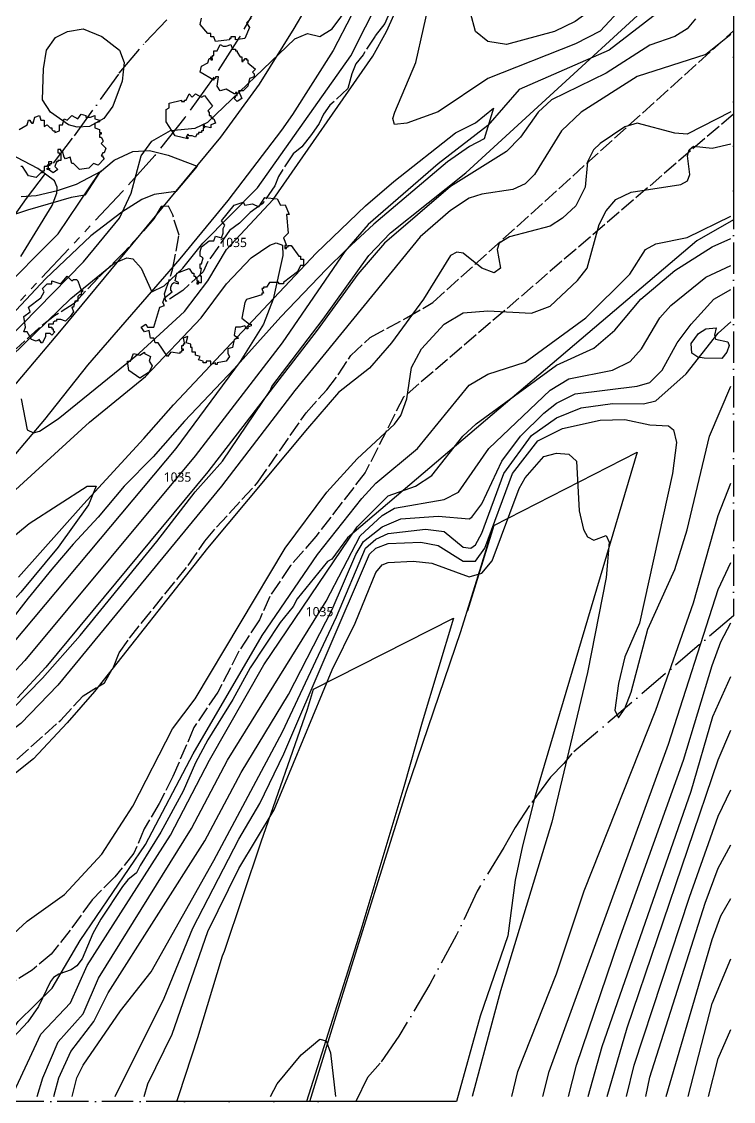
# Model space of a CAD drawing. Header units: metres. Extents: x -400 to 800, y -650 to 500.
# Drawn here: x 684.8 to 800, y -650 to -475.3 of the extents above; entities that cross this region are included whole.
import ezdxf
from ezdxf.enums import TextEntityAlignment as Align

# ---------------------------------------------------------------- set-up
doc = ezdxf.new("R2010")
doc.units = ezdxf.units.M
doc.header["$LTSCALE"] = 2
for name, pattern in [('DASHDOT', [3.556, 2.54, -0.508, 0, -0.508]), ('DASHED', [1.524, 1.27, -0.254]), ('PHANTOM', [6.35, 3.175, -0.635, 0.635, -0.635, 0.635, -0.635])]:
    doc.linetypes.add(name, pattern=pattern)
for name, color, linetype in [('SITE-FLOOD-LIMIT', 5, 'DASHED'), ('SITE-PATH', 84, 'CONTINUOUS'), ('SITE-PROPERTY', 7, 'PHANTOM'), ('SITE-ROAD-GRAVEL', 32, 'CONTINUOUS'), ('SITE-ROAD-PAVED', 7, 'CONTINUOUS'), ('SITE-SETBACK-WATER', 1, 'DASHDOT'), ('SITE-TREE-CANOPY', 94, 'CONTINUOUS'), ('SITE-WATER-EDGE', 5, 'CONTINUOUS'), ('TEXT-CONTOUR', 8, 'CONTINUOUS'), ('TOPO-CONTOUR-MAJOR', 8, 'CONTINUOUS'), ('TOPO-CONTOUR-MINOR', 9, 'CONTINUOUS')]:
    doc.layers.add(name, color=color, linetype=linetype)
doc.styles.add('OpenSans', font='OpenSans-Regular.ttf')

msp = doc.modelspace()

# ---------------------------------------------------------------- linework, layer by layer
at = {"layer": 'SITE-FLOOD-LIMIT'}
for points in [[(744.45, -473.61), (743.58, -475.6), (742, -477.64), (740.06, -480.69), (738.89, -482.12), (738.23, -483.75), (737.62, -486.15), (734.71, -488.8), (733.65, -490.27), (732.98, -491.8), (731.71, -493.59), (730.13, -495.57), (728.76, -496.69), (726.36, -500.36), (725.8, -501.89), (723.76, -504.79), (721.78, -506.17), (720.05, -507.9), (718.47, -509.12), (714.95, -514.12), (714.19, -515.8), (710.88, -518.81), (708.13, -520.59), (707.93, -519.36), (709.25, -515.44), (710.28, -509.83), (709.26, -506.57), (708.6, -505.14), (707.38, -505.24), (706.21, -507.23), (701.37, -512.68), (697.25, -516.71), (693.33, -520.89), (690.12, -522.92), (687.57, -524.91), (683.91, -528.22)], [(684.02, -594.68), (691.14, -588.31), (694.79, -584.39), (698.23, -582.27), (699.66, -579.72), (700.57, -577.45), (702.25, -575.05), (711.76, -563.29), (714.46, -559.38), (716.33, -557.12), (723.06, -549.81), (730.83, -538.58), (734.21, -534.86), (736.03, -532.45), (738.06, -529.32), (741.22, -526.39), (747.1, -523.23), (751.37, -520.74), (800, -476.81), (800, -490.27), (746.59, -536.09), (740.42, -548.25), (732.4, -558.61), (728.34, -563.31), (724.96, -568.3), (723.29, -572.08), (719.98, -577.15), (716.55, -583.81), (712.69, -589.52), (709.29, -597.43), (707.09, -601.83), (704.62, -605.92), (702.98, -609.86), (699.89, -613.66), (696.22, -617.4), (692.68, -622.32), (689.59, -626.16), (686.52, -628.79), (683.1, -630.9)]]:
    msp.add_lwpolyline(points, dxfattribs=at)
at = {"layer": 'SITE-PATH'}
for points in [[(684.31, -565.21), (694.8, -553.35), (704.57, -542.77), (709.36, -537.33), (732.47, -512.78), (740.45, -505.11), (745.07, -501.18), (755.01, -493.31), (758.26, -491.66), (761.19, -489.33), (759.64, -494.28), (757.31, -495.53), (753.74, -497.99), (741.79, -508.05), (737.38, -512.15), (734.12, -515.42), (726.74, -523.08), (719.19, -531.47), (711.17, -539.92), (706.08, -545.71), (701.39, -550.44), (697.17, -555.47), (693.14, -559.82), (689.7, -563.87), (685.84, -568.58), (682.7, -572.7)], [(684.71, -503.62), (687.14, -503.43), (690.6, -502.63), (693.69, -501.62), (697.7, -499.49), (697.41, -499.74), (695.02, -503.4), (692.85, -503.77), (685.75, -505.81), (680.6, -507.55)]]:
    msp.add_lwpolyline(points, dxfattribs=at)
at = {"layer": 'SITE-PROPERTY'}
msp.add_lwpolyline([(800, -23.13), (800, -257.7), (764.39, -360.02), (733.33, -449.51), (730.57, -456.85), (727.43, -464.03), (723.91, -471.03), (720.04, -477.85), (715.81, -484.46), (711.23, -490.83), (706.34, -496.95), (701.12, -502.81), (639.08, -569.01), (644.82, -586.74), (603.76, -633.86), (590.29, -650), (355.33, -650)], dxfattribs=at)
at = {"layer": 'SITE-ROAD-GRAVEL'}
msp.add_lwpolyline([(680.67, -519.68), (690.71, -509.62), (697.41, -499.74), (699.78, -497.71), (702.79, -496.3), (705.5, -496.17), (708.54, -496.91), (713.22, -498.69), (709.79, -502.77), (706.24, -503.27), (704.27, -504.06), (701.04, -506.16), (695.99, -509.94), (688.69, -516.92), (678.33, -527.93)], dxfattribs=at)
at = {"layer": 'SITE-ROAD-PAVED'}
for points in [[(679.8, -538.64), (690.99, -525.52), (717.06, -494.02), (723.31, -485.43), (728.93, -476.44), (730.68, -473.39)], [(738.22, -474.25), (735.2, -479.99), (728.65, -490.33), (726.86, -492.88), (718.18, -504.22), (710.41, -513.69), (695.48, -530.86), (688.5, -539.7), (672.61, -558.47)]]:
    msp.add_lwpolyline(points, dxfattribs=at)
for points in [[(736.6, -633.33), (747.07, -599.81), (755.88, -573.98), (761.25, -556.85), (784.4, -544.94), (767.92, -600.55), (765.87, -608.67), (764.68, -614.19), (763.51, -623.22), (759.01, -636.19), (755.21, -650), (731.44, -650)], [(761.17, -556.9), (761.25, -556.85), (756.94, -570.65)], [(710.3, -648.89), (713.32, -639.64), (717.3, -626.43), (717.66, -625.72), (723.57, -608), (731.06, -586.55), (732.03, -583.31), (754.72, -571.82), (749.61, -588.62), (746.64, -599.1), (739.71, -622.28), (730.9, -650), (709.93, -650)]]:
    msp.add_lwpolyline(points, close=True, dxfattribs=at)
at = {"layer": 'SITE-SETBACK-WATER'}
for points in [[(800, -410.05), (800, -571.42), (773.84, -593.73), (772.53, -595.35), (770.39, -597.56), (767.02, -602.11), (764.66, -605.66), (762.87, -608.93), (758.51, -616.01), (755.14, -623.18), (750.89, -631.01), (745.88, -639.42), (742.81, -643.81), (740.77, -646.15), (738.91, -650), (572.69, -650)], [(666.95, -471.91), (671.47, -478.66), (675.03, -484.93), (677.08, -489.53), (678.41, -493.41), (679.87, -499.1), (680.56, -503.88), (680.8, -508.7), (680.73, -511.28), (683.03, -507.59), (685.59, -503.91), (693.36, -493.77), (700.62, -483.67), (704.78, -478.69), (708.29, -475)]]:
    msp.add_lwpolyline(points, dxfattribs=at)
at = {"layer": 'SITE-TREE-CANOPY'}
for points in [[(721.93, -474.76), (721.18, -475.51), (721.68, -476.26), (720.93, -478.01), (719.43, -478.25), (719.43, -477.75), (718.68, -477.75), (718.68, -478.01), (718.43, -478.01), (718.43, -478.25), (716.18, -478.51), (715.93, -477.75), (715.43, -477.75), (715.43, -477.25), (714.93, -477.25), (713.68, -475.76), (713.93, -474.76)], [(684.43, -492.76), (685.68, -492), (685.93, -491.26), (686.18, -491.26), (686.18, -491.51), (686.43, -491.51), (686.43, -491.76), (686.68, -491.76), (686.93, -490.76), (687.68, -490.51), (687.93, -491.26), (688.43, -491.26), (688.43, -492.26), (688.93, -492), (689.43, -492.5), (689.68, -492.5), (689.68, -492.76), (689.93, -493), (690.18, -493), (690.18, -493.26), (690.93, -493), (690.93, -492), (691.43, -492), (691.68, -491.01), (692.18, -491.26), (692.93, -490.51), (693.93, -491.01), (694.43, -490.26), (695.18, -490.51), (695.18, -490.76), (695.93, -490.76), (696.68, -490.51), (696.68, -491.01), (697.43, -491.26), (697.43, -491.51), (696.68, -491.76), (696.68, -492.5), (697.43, -492.76), (697.43, -493.26), (697.68, -493.26), (697.68, -493.5), (697.43, -493.5), (697.43, -494), (697.68, -494), (697.93, -494.5), (697.93, -494.76), (697.68, -495.01), (698.43, -495.76), (698.18, -496.51), (697.93, -496.51), (697.68, -497.01), (697.93, -497.01), (697.93, -497.25), (698.18, -497.51), (697.18, -498.51), (696.43, -498.25), (695.68, -499.01), (694.18, -499.25), (693.18, -498.25), (692.93, -498.25), (692.68, -497.25), (691.93, -497.51), (691.68, -497.25), (691.43, -496.26), (691.18, -496.26), (691.18, -496.01), (690.68, -496.01), (690.68, -496.51), (690.93, -496.51), (690.93, -496.75), (691.18, -496.75), (691.18, -497.75), (690.68, -497.75), (690.68, -498.01), (690.43, -498.01), (690.18, -498.75), (690.68, -499.25), (689.93, -499.76), (689.18, -499.25), (688.93, -499.25), (688.93, -499.01), (689.18, -499.01), (689.18, -498.51), (688.93, -498.51), (688.93, -498.75), (688.43, -498.75), (688.43, -499.51), (688.18, -499.51), (688.18, -499.76), (687.93, -499.76), (687.18, -500.51), (685.93, -500.26), (684.93, -498.75), (684.68, -498.75)]]:
    msp.add_lwpolyline(points, dxfattribs=at)
for points in [[(715.43, -481.01), (715.68, -481.01), (715.68, -480.76), (715.93, -480.76), (715.93, -480.01), (716.43, -480.01), (716.93, -479.01), (717.43, -479.25), (717.93, -479.25), (718.68, -479.01), (718.93, -479.75), (719.43, -479.75), (719.43, -480.01), (719.68, -480.01), (719.68, -480.26), (720.18, -481.01), (720.43, -481.01), (720.43, -481.76), (720.68, -481.76), (720.68, -481.51), (720.93, -481.51), (720.93, -481.26), (721.18, -481.26), (721.18, -481.51), (721.43, -481.51), (721.43, -482), (722.68, -483), (722.18, -483.5), (722.43, -483.76), (722.43, -484.26), (721.68, -484.5), (721.43, -485.76), (720.68, -486.51), (719.93, -486.51), (720.43, -487.75), (719.68, -488.25), (719.18, -487.75), (719.43, -487.51), (719.43, -487.25), (719.68, -487.25), (719.68, -486.75), (719.43, -486.75), (719.43, -487.01), (719.18, -487.01), (717.93, -486.26), (716.93, -486.51), (716.43, -485.76), (716.68, -484.26), (716.18, -484.26), (716.18, -484.5), (715.93, -484.5), (715.93, -484.76), (713.68, -483.5), (713.93, -482.5), (714.93, -482), (715.18, -481.26), (715.43, -481.26)], [(715.43, -481.51), (715.68, -481.51), (715.68, -481.26), (715.43, -481.26)], [(714.43, -492.5), (714.18, -492.5), (714.18, -493), (713.93, -493), (713.93, -493.26), (713.43, -493.26), (713.43, -493.5), (713.18, -493.5), (712.93, -494), (712.43, -493.76), (711.93, -493.76), (711.68, -493.5), (711.43, -494), (711.68, -494), (711.68, -494.26), (709.68, -493.76), (708.18, -491.5), (708.18, -489.51), (708.68, -489.25), (708.68, -488.51), (710.68, -488.01), (710.68, -488.25), (711.18, -488.25), (711.18, -488.01), (711.43, -488.01), (711.93, -487.01), (712.43, -487.51), (712.93, -487.01), (713.93, -487.51), (714.43, -487.25), (715.68, -489.01), (714.93, -489.76), (715.18, -490.01), (715.18, -490.51), (715.43, -490.51), (715.43, -490.76), (715.68, -490.76), (715.68, -491.01), (715.93, -491.01), (716.18, -491.76), (715.43, -492), (715.43, -492.5), (714.43, -492.26)], [(714.43, -492), (714.18, -492), (714.18, -492.26), (714.43, -492.26)], [(689.43, -498.51), (689.43, -498.25), (689.68, -498.25), (689.68, -498.01), (689.18, -498.01), (689.18, -498.51)], [(713.68, -517.51), (713.93, -517.51), (713.93, -516.51), (713.68, -516.51), (713.93, -515.26), (713.68, -515.26), (713.68, -514.51), (713.93, -514.51), (714.18, -513.5), (713.68, -513.26), (713.68, -512.5), (713.93, -511.76), (715.18, -510.76), (715.93, -510.76), (716.18, -510.01), (717.18, -510.26), (717.43, -509.51), (717.43, -508.75), (717.68, -508.25), (717.18, -507.51), (719.18, -505.01), (720.68, -504.51), (720.93, -505.01), (722.18, -504.76), (723.18, -505.26), (724.18, -503.76), (726.18, -504), (726.68, -505.01), (727.47, -504.95), (728.1, -506.51), (727.68, -506.51), (727.93, -509.51), (727.18, -510.26), (727.68, -511.5), (727.43, -511.5), (727.43, -512), (727.68, -512), (727.68, -511.76), (727.93, -511.76), (727.93, -511.5), (728.43, -511.5), (729.68, -513.26), (729.93, -513.26), (729.93, -513.76), (730.43, -513.76), (730.43, -514.76), (729.93, -514.76), (729.43, -515.76), (727.18, -517.51), (727.18, -517.75), (726.43, -517.75), (726.43, -517.51), (724.93, -517.51), (724.43, -518.25), (723.93, -518.25), (723.93, -518.51), (723.68, -518.51), (723.93, -519.26), (723.68, -519.26), (723.68, -519.51), (721.18, -520.26), (720.93, -520.76), (720.43, -523.26), (721.68, -524.26), (721.93, -524.26), (721.93, -524.51), (721.43, -524.76), (721.43, -525.01), (721.18, -525.01), (720.93, -524.51), (720.18, -524.76), (719.43, -524.76), (719.18, -526.01), (719.93, -526.51), (719.18, -526.75), (718.93, -528.01), (718.18, -528.25), (718.18, -529.01), (718.43, -529.51), (717.93, -530.26), (716.43, -530.51), (716.43, -530.76), (716.18, -530.76), (716.18, -530.51), (715.43, -530.76), (715.43, -530.26), (714.68, -530.26), (714.68, -530.51), (714.18, -530.51), (714.18, -530.26), (713.43, -530.01), (713.68, -529.51), (712.93, -529.26), (712.93, -528.76), (712.43, -528.76), (712.43, -528.01), (712.18, -528.01), (712.18, -527.51), (711.43, -527.25), (711.68, -526.25), (710.93, -526.51), (711.18, -527.51), (710.93, -527.51), (710.93, -527.75), (710.68, -527.75), (710.68, -528.25), (710.93, -528.25), (710.93, -528.51), (710.68, -528.51), (710.68, -528.76), (710.43, -528.76), (710.43, -529.01), (708.93, -528.76), (708.43, -529.51), (706.93, -527.25), (706.43, -527.25), (706.18, -526.51), (705.68, -526.51), (705.43, -525.26), (704.68, -525.51), (704.18, -524.76), (704.93, -524.26), (705.18, -524.76), (706.18, -524.76), (707.18, -521.5), (707.93, -521.26), (707.68, -520.76), (707.93, -520.01), (709.18, -519.01), (708.93, -518.75), (708.93, -518.25), (709.18, -517.75), (709.43, -517.51), (710.18, -517.75), (710.18, -517.51), (709.68, -517.25), (709.93, -516.01), (711.93, -515.26), (712.43, -516.01), (712.68, -516.01), (712.68, -516.51), (712.93, -516.51), (712.93, -516.75), (713.18, -516.75), (713.18, -517.25), (713.43, -517.25), (713.43, -517.51)], [(692.93, -517.25), (693.18, -517.01), (693.68, -517.01), (693.93, -517.25), (694.43, -518.75), (694.68, -518.75), (694.68, -519.01), (694.43, -519.01), (694.43, -519.51), (694.18, -519.51), (693.93, -519.76), (693.93, -520.51), (693.43, -520.51), (693.18, -521.5), (692.93, -521.5), (693.18, -522.26), (692.68, -523), (691.93, -523.76), (691.18, -523.5), (690.43, -523.5), (690.43, -523.76), (690.18, -523.76), (689.93, -524), (689.93, -524.26), (689.18, -524.26), (689.18, -524.76), (689.68, -524.76), (689.68, -525.01), (689.93, -525.01), (689.93, -525.26), (690.18, -525.51), (689.68, -526.01), (689.43, -525.76), (688.68, -525.76), (688.68, -526.25), (688.18, -527.25), (687.93, -527.25), (687.93, -527.01), (687.68, -527.01), (687.68, -526.75), (687.18, -527.01), (686.43, -526.75), (685.68, -525.51), (685.18, -525.51), (685.43, -524.76), (685.18, -523), (686.18, -522.26), (685.93, -521.5), (687.93, -520.01), (688.43, -519.01), (688.18, -518.51), (688.93, -517.75), (689.68, -517.75), (689.68, -517.25), (691.18, -517.75), (692.18, -516.51)], [(713.18, -517.51), (713.18, -517.75), (713.43, -517.75), (713.43, -517.51)], [(796.94, -526.03), (797.1, -526.7), (799.09, -527.13), (799.31, -527.69), (798.92, -528.79), (798.15, -529.83), (795.27, -529.78), (794.23, -529.61), (793.29, -528.94), (793.18, -527.4), (794.34, -525.75), (795.56, -525.03), (797.22, -524.86)], [(705.68, -529.51), (705.43, -530.26), (705.93, -531), (705.43, -532), (703.93, -533), (702.18, -531.76), (701.93, -530.26), (702.43, -530.26), (702.93, -529.01), (703.93, -529.26), (704.68, -528.76), (704.68, -529.01)]]:
    msp.add_lwpolyline(points, close=True, dxfattribs=at)
at = {"layer": 'SITE-WATER-EDGE'}
msp.add_lwpolyline([(683.49, -586.3), (688.17, -581.51), (694.26, -574.61), (706.68, -559.42), (712.89, -551.36), (717.3, -546.4), (725.09, -534.94), (725.28, -534.32), (733.62, -523.43), (741, -513.16), (744.51, -509.47), (756.69, -499.76), (800, -460), (800, -507.37), (794.07, -510.77), (737.55, -558.83), (735.03, -562.27), (734.3, -562.66), (729.42, -568.69), (728.74, -569.91), (726.65, -572.52), (721.78, -579.85), (718.98, -584.99), (714.92, -591.49), (712.93, -595.22), (710.94, -599.81), (707.33, -606.45), (703.97, -611.83), (703.42, -613.01), (702, -614.17), (701.12, -615.22), (697.6, -620.5), (696.35, -622.81), (694.58, -626.91), (693.74, -628.09), (692.82, -628.71), (690.81, -629.39), (689.98, -629.94), (689.47, -630.6), (687.54, -634.63), (685.79, -637.14), (683.49, -639.6)], dxfattribs=at)
at = {"layer": 'TOPO-CONTOUR-MAJOR'}
for points in [[(799.57, -451.14), (797.55, -453.85), (793.92, -460.76), (790.83, -469.83), (789.07, -472.85), (779.89, -479.91), (765.31, -486.31), (760.27, -492.11), (752.21, -498.29), (740.91, -508.12), (737.09, -512.49), (726.95, -527.26), (712.91, -545.53), (685.34, -578.65), (681.67, -582.6), (677.64, -586.08), (672.61, -589.67), (668.58, -591.89), (663.54, -595.79), (659.49, -601.83), (643.62, -618.96), (632.48, -633.06), (621.23, -646.16), (619.42, -649.18)], [(684.73, -536.33), (685.7, -541.37), (686.71, -541.85), (687.72, -541.55), (690.74, -539.59), (703.84, -528.97), (711.15, -522.22), (714.93, -517.23), (717.99, -512.15), (725.53, -504.09), (741.65, -480.91), (743.84, -476.88), (749.28, -464.79)], [(687.32, -649.18), (688.22, -646.16), (690.74, -640.35), (694.77, -635.85), (697.26, -630.04), (712.31, -605.86), (718.1, -594.77), (734.07, -569.08), (739.61, -558.5), (743.14, -555.21), (745.15, -554), (753.21, -552.6), (755.52, -551.45), (760.4, -544.39), (770.34, -534.92), (773.37, -533.1), (780.42, -531.7), (783.3, -530.29), (785.13, -528.27), (788.09, -523.23), (789.85, -521.22), (795.53, -516.63), (799.57, -514.75)], [(769.18, -649.18), (770.19, -645.15), (789.49, -592.21), (797.55, -567.2), (799.57, -562.83)], [(785.8, -649.18), (786.47, -646.08), (795.41, -617.95), (797.55, -612.29), (799.57, -608.48)], [(725.06, -649.18), (726.15, -647.17), (730.04, -642.48), (733.06, -639.95), (734.07, -640.22), (734.79, -642.13), (735.63, -649.18)]]:
    msp.add_lwpolyline(points, dxfattribs=at)
at = {"layer": 'TOPO-CONTOUR-MINOR'}
for points in [[(799.57, -445.07), (796.54, -445.43), (795.62, -446.65), (793.52, -451.86), (791.8, -457.74), (785.86, -468.82), (778.41, -476.83), (774.44, -478.9), (760.27, -484.52), (752.21, -489.9), (747.17, -491.76), (745.15, -491.94), (744.86, -490.99), (745.18, -489.98), (748.61, -481.92), (751.09, -470.84), (754.89, -460.76), (757.7, -451.69), (768.69, -424.49), (796.54, -345.11), (799.57, -339.07)], [(799.57, -442.88), (796.54, -442.89), (795.17, -443.63), (792.18, -450.68), (790.48, -456.73), (789.49, -458.9), (784.45, -466.22), (779.75, -469.83), (776.33, -473.86), (774.37, -475.29), (771.04, -476.88), (763.29, -479.03), (760.27, -478.54), (758.28, -476.88), (757.47, -473.86), (757.99, -468.82), (764.46, -444.64), (771.63, -425.49), (795.53, -357.84), (797.55, -352.68), (799.57, -349.39)], [(681.25, -531.29), (692.76, -520.12), (699.81, -514.37), (701.83, -513.53), (702.83, -513.7), (704.18, -515.17), (705.86, -519.01), (707.87, -518.07), (710.9, -515.2), (714.13, -511.14), (722.99, -502.22), (738.1, -480.86), (745.17, -466.81)], [(679.99, -529.28), (694.81, -514.16), (700.64, -507.11), (702.55, -503.08), (704.17, -497.03), (705.86, -494.65), (708.88, -492.94), (712.91, -492.54), (714.93, -491.57), (729.03, -478.1), (731.05, -477.22), (733.06, -477.69), (735.08, -476.46), (739.11, -470.95)], [(793.87, -474.87), (792.51, -476.47), (790.5, -477.7), (786.47, -479.14), (779.41, -483.62), (770.58, -487.97), (768.4, -489.98), (765.55, -494.01), (763.29, -496.31), (754.22, -501.96), (743.55, -511.14), (739.22, -516.18), (732.66, -525.25), (714.93, -548.12), (688.73, -579.75), (684.13, -584.7)], [(799.57, -477.41), (795.53, -480.63), (784.45, -484.16), (775.38, -489.98), (772.18, -493), (767.81, -500.06), (766.31, -501.54), (764.3, -502.49), (759.26, -503.21), (757.25, -503.85), (754.22, -505.85), (749.3, -510.13), (729.03, -534.96), (717.13, -550.44), (690.67, -582.68), (684.7, -588.87), (672.61, -598.06), (664.54, -605.79), (630.29, -645.81), (628.04, -649.18)], [(799.57, -489.9), (792.51, -493.53), (790.5, -493.36), (784.45, -491.75), (782.44, -492.35), (778.41, -495), (777.34, -496.03), (776.39, -498), (776, -502.07), (774.48, -505.1), (772.36, -507.11), (770.34, -508.39), (763.74, -510.13), (762.07, -511.14), (761.75, -512.15), (762.28, -515.17), (761.28, -515.94), (759.26, -515.2), (756.24, -512.74), (755.23, -512.59), (754.22, -513.12), (749.82, -520.21), (744.68, -527.26), (741.12, -531.38), (736.09, -535.3), (731.05, -541.13), (714.89, -560.51), (696.59, -583.69), (692.18, -588.73), (686.71, -594.55), (677.63, -601.83)], [(677.64, -628.27), (685.7, -620.82), (691.75, -616.54), (697.8, -610), (702.83, -602.25), (709.2, -589.74), (712.91, -584.89), (727.46, -560.51), (734.19, -551.45), (739.11, -546.02), (745.15, -540.43), (746.16, -539.01), (747.15, -536.33), (747.93, -531.29), (749.54, -528.27), (753.21, -524.23), (756.24, -522.4), (760.27, -522.07), (767.32, -522.47), (770.34, -521.36), (774.78, -517.19), (776.34, -515.17), (778.29, -508.12), (779.41, -505.94), (780.96, -504.09), (783.44, -502.91), (791.5, -501.65), (792.59, -501.07), (792.93, -500.06), (792.58, -497.03), (792.86, -496.03), (793.52, -495.47), (796.54, -495.76), (799.57, -495.09)], [(684.7, -513.32), (689.74, -505.04), (690.49, -503.08), (690.57, -502.07), (690.12, -501.07), (687.43, -499.05), (680.67, -495.54)], [(676.14, -649.18), (684.23, -637.09), (689.74, -631.68), (694.29, -623.99), (704.85, -608.44), (712.56, -593.77), (723.74, -574.62), (732.68, -561.52), (739.84, -552.45), (742.13, -549.99), (748.88, -544.39), (757.25, -534.1), (760.27, -532.35), (766.31, -530.42), (776.1, -523.23), (783.22, -516.18), (785.79, -512.15), (787.47, -511.23), (792.51, -510.22), (799.57, -506.76)], [(670.59, -563.06), (695.78, -540.09), (704.85, -532.74), (713.87, -523.23), (717.95, -517.75), (721.98, -513.51), (725, -511.47), (726.01, -511.11), (727.02, -511.45), (727.09, -513.16), (725.5, -520.21), (723.96, -524.24), (720.2, -530.29), (709.77, -544.39), (679.66, -580.21)], [(683.22, -649.18), (687.9, -639.11), (692.7, -634.07), (695.4, -628.02), (708.88, -606.9), (715.19, -594.77), (723.99, -579.38), (739.11, -557.06), (744.15, -552.01), (748.53, -550.44), (751.2, -548.75), (756.2, -542.38), (758.35, -540.36), (771.35, -530.9), (777.4, -528.12), (780.81, -525.25), (785.02, -520.21), (790.5, -515.59), (796.54, -511.75), (799.57, -510.42)], [(690.04, -649.18), (690.84, -646.16), (692.76, -641.91), (696.47, -637.09), (698.8, -632.44), (714.44, -607.87), (720.36, -596.79), (728.02, -584.17), (735.08, -570.42), (738.87, -561.52), (740.12, -559.43), (743.14, -557.02), (746.16, -555.77), (752.21, -555.33), (757.25, -555.77), (757.69, -555.48), (759.26, -553.31), (762.5, -546.41), (765.56, -542.38), (769.34, -538.65), (771.35, -537.03), (774.37, -535.5), (784.45, -534.3), (786.47, -533.69), (788.48, -531.67), (790.91, -527.26), (793.15, -524.24), (796.85, -520.21), (799.57, -518.64)], [(692.97, -649.18), (693.75, -646.16), (694.77, -644.12), (700.82, -635.35), (705.79, -629.03), (715.93, -611.01), (727.02, -590.23), (735.74, -571.6), (740.48, -560.51), (742.13, -559.02), (744.15, -558.11), (750.19, -557.4), (753.21, -557.8), (756.24, -560.33), (757.51, -560.51), (758.25, -559.95), (759.26, -558.05), (762.87, -548.42), (767.32, -542.29), (771.35, -539.42), (775.38, -537.77), (780.42, -537.08), (785.46, -537.16), (787.47, -536.68), (792.35, -532.3), (797.55, -525.71), (799.57, -523.89)], [(699.95, -649.18), (707.87, -633.3), (712.54, -621.98), (719.96, -607.6), (723.36, -601.83), (727.25, -593.77), (741.12, -561.44), (742.13, -560.48), (744.15, -559.75), (749.41, -559.51), (752.21, -560.05), (756.24, -562.61), (758.25, -562.57), (759.76, -560.51), (764.24, -548.42), (768.33, -543.15), (772.36, -541.14), (778.41, -539.77), (782.44, -539.7), (786.47, -540.55), (789.49, -540.7), (790.32, -541.37), (790.77, -543.38), (790.15, -548.42), (784.79, -572.61), (782.44, -578.06), (781.43, -582.39), (780.83, -586.71), (781.43, -587.93), (782.44, -586.44), (783.44, -583.79), (786.15, -573.61), (790.5, -563.96), (792.51, -557.53), (796.13, -542.38), (799.57, -534.29)], [(704.64, -649.18), (705.23, -647.17), (709.17, -639.11), (714.93, -622.53), (719.96, -612.3), (725.69, -602.83), (735.08, -580.16), (738.76, -572.61), (742.13, -564.43), (743.14, -563.21), (744.15, -562.79), (748.18, -562.59), (751.2, -562.94), (757.25, -565.11), (759.26, -564.54), (760.97, -562.53), (765.31, -550.82), (766.31, -549.09), (769.34, -545.64), (771.35, -545.15), (773.37, -545.29), (774.58, -546.41), (775.04, -554.47), (775.76, -557.49), (776.39, -558.66), (777.4, -559.22), (779.41, -558.44), (779.9, -559.51), (779.41, -565.22), (776.39, -580.62), (770.6, -604.85), (762.28, -632.13), (757.71, -649.18)], [(764.13, -649.18), (765.09, -645.15), (771.35, -629.38), (775.86, -615.93), (787.43, -586.71), (793.52, -569.35), (797.55, -555.23), (799.57, -549.98)], [(773.31, -649.18), (774.59, -644.15), (781.44, -623.99), (791.9, -594.77), (796.54, -579.45), (797.95, -575.63), (799.57, -572.58)], [(776.47, -649.18), (778.76, -641.12), (793.18, -599.81), (796.69, -587.72), (799.57, -581.27)], [(779.59, -649.18), (782.82, -638.1), (797.55, -594.74), (799.57, -589.95)], [(782.72, -649.18), (783.94, -644.15), (792.87, -616.94), (797.55, -603.87), (799.57, -599.58)], [(789.13, -649.18), (796.54, -623.8), (797.96, -619.96), (799.57, -617.16)], [(792.66, -649.18), (796.54, -634.15), (799.57, -626.94)], [(795.97, -649.18), (797.55, -643.07), (799.57, -638.36)]]:
    msp.add_lwpolyline(points, dxfattribs=at)
for points in [[(692.24, -476.88), (694.77, -476.49), (697.8, -477.71), (700.64, -479.91), (701.4, -481.92), (701.1, -484.94), (699.58, -488.97), (698.12, -490.99), (695.78, -492.27), (693.77, -492.38), (692.38, -492), (689.48, -489.98), (688.17, -487.97), (688.34, -482.93), (688.85, -479.91), (690.29, -477.89)], [(695.39, -550.44), (696.87, -550.44), (695.64, -553.46), (690.74, -560.33), (684.7, -567.59), (676.64, -576.34), (674.62, -577.63), (672.41, -577.64), (671.6, -576.75), (671.42, -575.63), (671.99, -572.61), (673.61, -569.01), (676.64, -564.97), (679.66, -561.74), (686.04, -556.48)]]:
    msp.add_lwpolyline(points, close=True, dxfattribs=at)

# ---------------------------------------------------------------- texts
at = {"layer": 'TEXT-CONTOUR', "style": 'OpenSans'}
for p in [(719.04, -511.03), (710.03, -548.99), (733.02, -570.77)]:
    msp.add_text('1035', height=1.5, dxfattribs=at).set_placement(p, align=Align.MIDDLE_CENTER)

doc.saveas('drawing.dxf')
